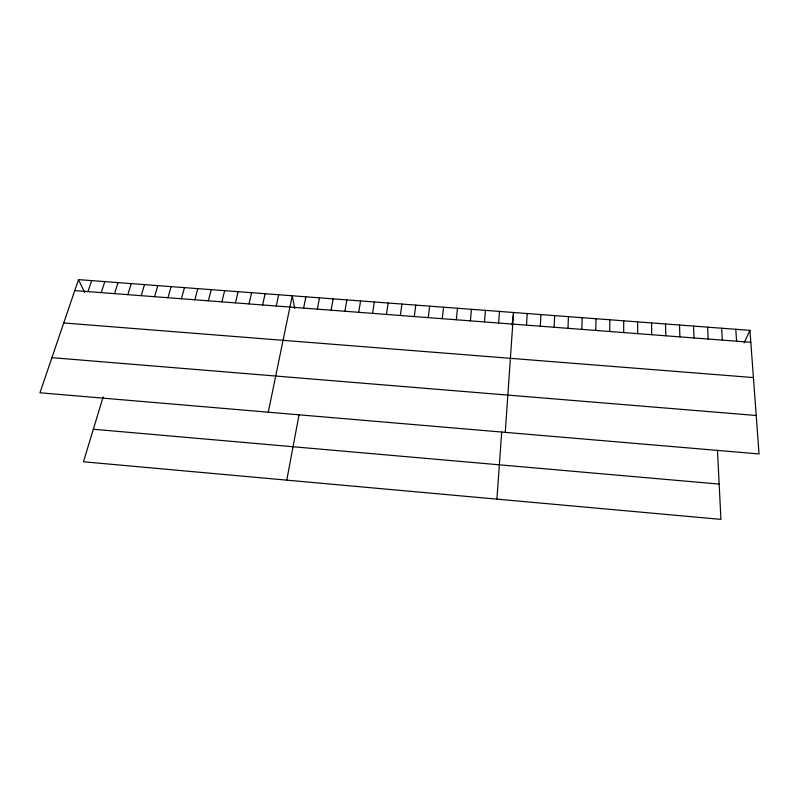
<?xml version="1.0" encoding="UTF-8"?>
<svg xmlns="http://www.w3.org/2000/svg" width="799" height="799" viewBox="0 0 799 799"><rect width="100%" height="100%" fill="white"/><g stroke="black" fill="none" stroke-linecap="round" stroke-linejoin="round"><path stroke-width="1.2" d="M623.689 332.584L623.719 320.818M609.717 331.515L609.847 319.77M595.774 330.446L596.004 318.731M581.872 329.378L582.191 317.682M567.989 328.319L568.409 316.644M554.136 327.26L554.656 315.605M540.314 326.202L540.923 314.566M526.521 325.153L527.23 313.528M505.258 432.359L513.567 312.499L512.109 325.083M496.908 499.135L501.692 432.019M498.606 323.016L499.505 311.43M484.474 321.937L485.472 310.372M470.381 320.858L471.47 309.313M456.309 319.78L457.507 308.264M442.276 318.701L443.565 307.206M428.274 317.632L429.662 306.157M414.301 316.564L415.78 305.108M400.359 315.495L401.937 304.059M386.446 314.436L388.124 303.021M372.564 313.378L374.332 301.972M358.721 312.319L360.579 300.933M344.898 311.26L346.856 299.895M331.106 310.202L333.153 298.866M286.771 480.149L299.056 414.791M317.353 309.153L319.49 297.827M303.62 308.104L305.857 296.799M268.264 412.204L292.244 295.77L294.711 308.434M276.254 306.007L278.671 294.751M262.621 304.968L265.128 293.722M249.008 303.92L251.605 292.704M235.425 302.881L238.122 291.685M221.882 301.852L224.659 290.666M208.359 300.814L211.226 289.647M194.866 299.785L197.822 288.639M181.413 298.756L184.449 287.63M167.98 297.727L171.106 286.621M154.577 296.699L157.793 285.613M141.203 295.68L144.509 284.604M103.141 396.913L83.476 461.772L720.938 519.38L717.452 450.246M127.86 294.661L131.246 283.605M114.537 293.642L118.022 282.606M101.253 292.624L104.819 281.608M87.99 291.605L91.645 280.619M78.502 279.62L39.95 392.778L759.05 453.942L749.941 330.357L78.502 279.62L84.704 292.514M744.149 342.841L749.941 330.357M74.766 290.596L750.83 342.302M63.74 322.956L753.427 377.567M51.915 357.662L756.214 415.49M93.343 429.233L719.16 484.084M735.799 329.288L736.578 341.213M721.677 328.219L722.356 340.124M707.594 327.161L708.174 339.046M693.542 326.092L694.011 337.957M679.52 325.033L679.889 336.878M665.517 323.975L665.797 335.8M651.555 322.926L651.724 334.721M637.622 321.867L637.692 333.652"/></g></svg>
